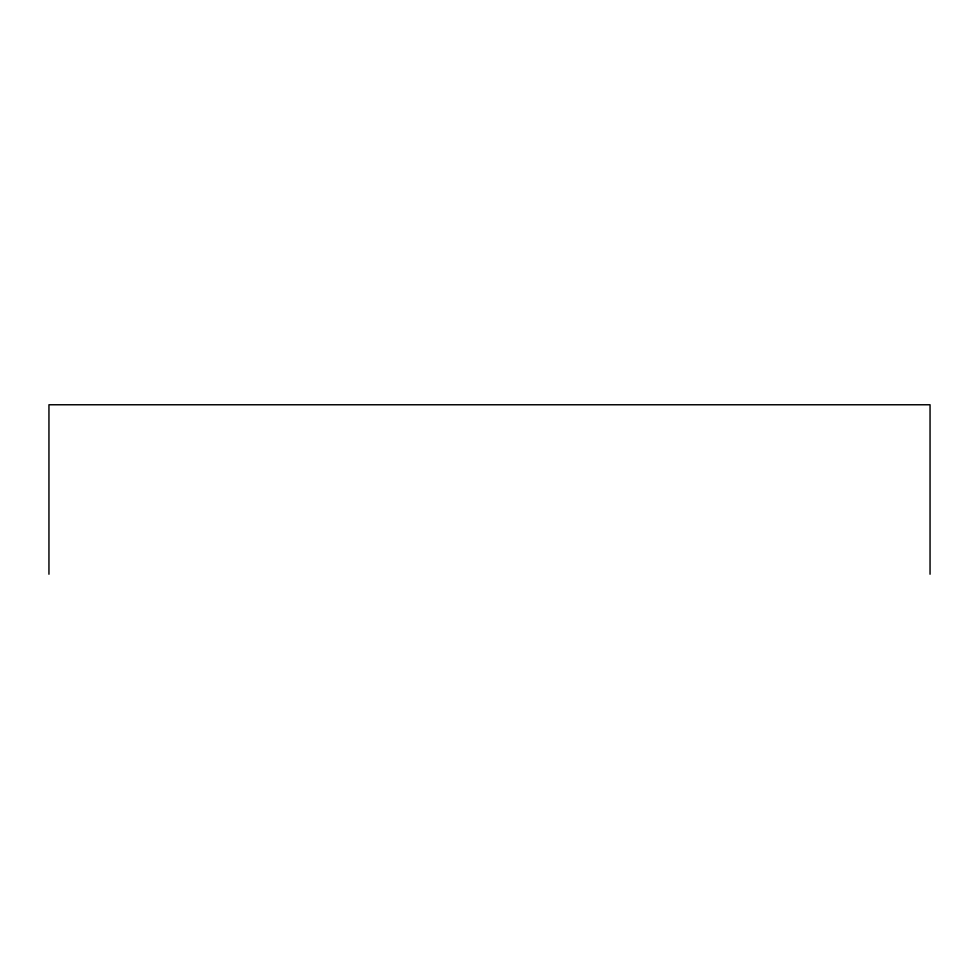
<?xml version="1.0" encoding="UTF-8"?>
<svg xmlns="http://www.w3.org/2000/svg" width="979" height="979" viewBox="0 0 979 979"><rect width="100%" height="100%" fill="white"/><g stroke="black" fill="none" stroke-linecap="round" stroke-linejoin="round"><path stroke-width="1.47" d="M930.05 574.232L930.05 404.768L48.95 404.768L48.95 574.232"/></g></svg>
